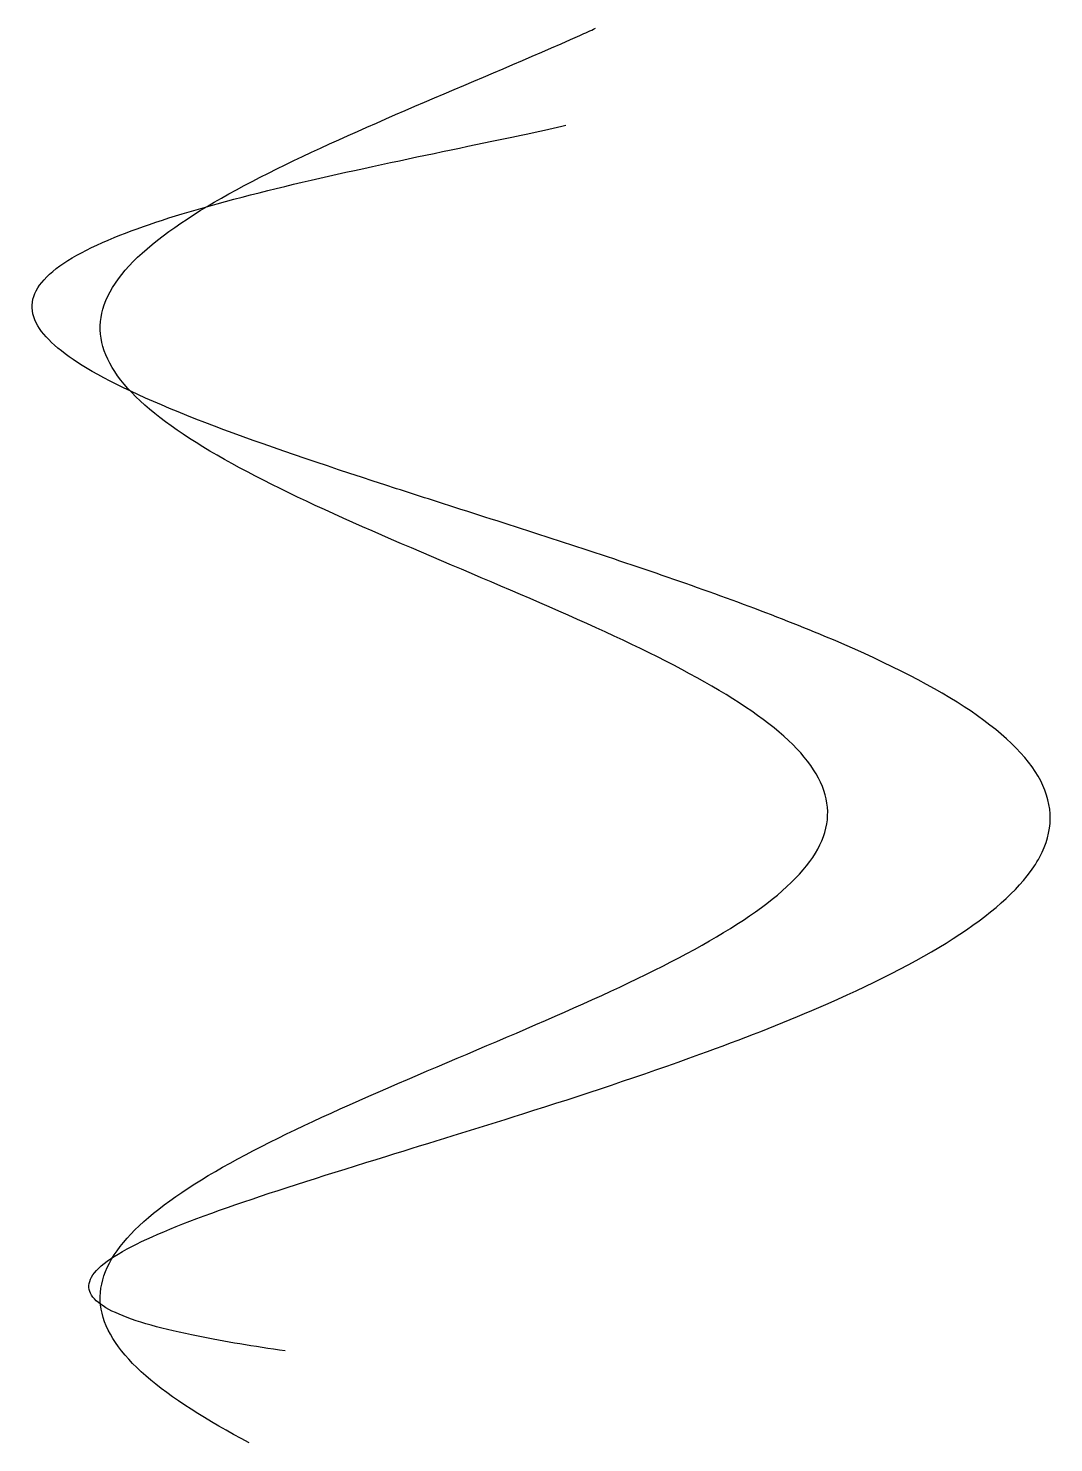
# Model space of a CAD drawing. Header units: millimetres. Extents: x -108 to 146, y 0 to 350.
import ezdxf

# ---------------------------------------------------------------- set-up
doc = ezdxf.new("R2010")
doc.units = ezdxf.units.MM

msp = doc.modelspace()

# ---------------------------------------------------------------- linework, layer by layer
for points, knots in [([(-53.17, 0, -72.62), (-63.64, 5.51, -64.95), (-72.42, 11.02, -54.99), (-85.01, 22.03, -32.29), (-88.8, 27.54, -19.56), (-90.71, 38.56, 6.32), (-88.82, 44.06, 19.46), (-79.71, 55.07, 43.76), (-72.49, 60.58, 54.89), (-54.04, 71.59, 73.13), (-42.82, 77.1, 80.22), (-18.28, 88.17, 89.1), (-4.95, 93.74, 90.82), (21.08, 104.83, 88.46), (33.77, 110.35, 84.43), (56.28, 121.39, 71.42), (66.1, 126.91, 62.44), (81.07, 137.94, 41.19), (86.21, 143.46, 28.93), (90.87, 154.48, 3.37), (90.39, 160, -9.92), (83.9, 171.02, -35.06), (77.9, 176.53, -46.91), (61.46, 187.55, -67.01), (51.05, 193.05, -75.25), (27.72, 204.07, -86.6), (14.81, 209.57, -89.72), (-11.4, 220.7, -90.25), (-24.7, 226.32, -87.55), (-48.65, 237.46, -76.82), (-59.34, 242.98, -68.9), (-76.41, 254.01, -49.3), (-82.78, 259.52, -37.64), (-90.04, 270.54, -12.7), (-90.93, 276.05, 0.55), (-87, 287.26, 26.67), (-81.98, 292.97, 39.49), (-67.12, 304.18, 61.35), (-57.46, 309.7, 70.48), (-35.2, 320.71, 83.84), (-22.62, 326.22, 88.07), (3.16, 337.23, 90.87), (16.36, 342.73, 89.45), (29.97, 348.83, 84.88), (31.27, 349.41, 84.4), (32.56, 350, 83.9)], [0, 0, 0, 0, 0.43265, 0.43265, 0.865219, 0.865219, 1.297709, 1.297709, 1.730126, 1.730126, 2.162472, 2.162472, 2.600004, 2.600004, 3.033592, 3.033592, 3.466945, 3.466945, 3.900081, 3.900081, 4.333016, 4.333016, 4.765765, 4.765765, 5.198346, 5.198346, 5.630773, 5.630773, 6.072299, 6.072299, 6.50568, 6.50568, 6.938637, 6.938637, 7.371237, 7.371237, 7.819172, 7.819172, 8.252158, 8.252158, 8.684481, 8.684481, 9.116864, 9.116864, 9.162979, 9.162979, 9.162979, 9.162979]), ([(-44.24, 22.73, -60.42), (-51.91, 23.82, -56.84), (-59.26, 25.01, -51.86), (-74.33, 28.05, -37.43), (-81.48, 29.98, -27.04), (-90.87, 34.32, -3.44), (-93.26, 36.71, 9.66), (-92.22, 42.13, 36.91), (-88.77, 45.16, 51.05), (-76.13, 51.68, 76.52), (-67.47, 55.11, 87.96), (-45.92, 62.57, 106.84), (-33.21, 66.56, 114.39), (-8.49, 74.2, 123.07), (2.88, 77.68, 125.34), (29.03, 85.96, 126.6), (43.98, 90.89, 124.68), (68.6, 99.83, 116.6), (78.53, 103.69, 111.85), (100.52, 113.19, 97.41), (111.92, 118.91, 86.52), (130.17, 130.58, 60.99), (137.01, 136.54, 46.36), (141.52, 143.3, 28.75), (142.01, 144.12, 26.6), (145.84, 151.27, 7.75), (145.91, 157.56, -9.68), (139.48, 169.99, -43.25), (132.97, 176.12, -59.37), (114.6, 188.06, -87.77), (102.79, 193.87, -100.05), (75.69, 205.23, -119.33), (60.39, 210.77, -126.28), (28.56, 221.59, -134.09), (12.02, 226.85, -134.86), (-9.15, 233.64, -131.87), (-14.44, 235.34, -130.77), (-35.16, 242.08, -125.06), (-49.53, 246.92, -117.81), (-74.29, 256.29, -98.77), (-84.56, 260.81, -86.89), (-98.84, 269.04, -62.02), (-103.32, 272.79, -49.24), (-107.81, 280.38, -22.01), (-107.15, 284.19, -7.57), (-100.57, 291.49, 19.41), (-94.49, 294.96, 31.89), (-79.31, 301.19, 51.77), (-70.53, 303.98, 59.54), (-50.24, 309.56, 71.81), (-38.53, 312.31, 75.72), (-15.14, 317.46, 78.56), (-3.5, 319.86, 77.29), (13.57, 323.45, 71.74), (19.74, 324.77, 68.69), (25.22, 326.01, 64.99)], [0, 0, 0, 0, 0.333006, 0.333006, 0.766229, 0.766229, 1.184856, 1.184856, 1.603482, 1.603482, 1.985062, 1.985062, 2.351235, 2.351235, 2.62503, 2.62503, 2.962517, 2.962517, 3.202265, 3.202265, 3.533032, 3.533032, 3.864704, 3.864704, 3.910535, 3.910535, 4.263816, 4.263816, 4.617098, 4.617098, 4.967879, 4.967879, 5.3212, 5.3212, 5.679682, 5.679682, 5.801632, 5.801632, 6.169076, 6.169076, 6.545459, 6.545459, 6.889242, 6.889242, 7.276995, 7.276995, 7.676469, 7.676469, 8.040981, 8.040981, 8.455467, 8.455467, 8.885572, 8.885572, 9.162979, 9.162979, 9.162979, 9.162979]), ([(-44.24, 22.73, -60.42), (-51.91, 23.82, -56.84), (-59.26, 25.01, -51.86), (-74.33, 28.05, -37.43), (-81.48, 29.98, -27.04), (-90.87, 34.32, -3.44), (-93.26, 36.71, 9.66), (-92.22, 42.13, 36.91), (-88.77, 45.16, 51.05), (-76.13, 51.68, 76.52), (-67.47, 55.11, 87.96), (-45.92, 62.57, 106.84), (-33.21, 66.56, 114.39), (-8.49, 74.2, 123.07), (2.88, 77.68, 125.34), (29.03, 85.96, 126.6), (43.98, 90.89, 124.68), (68.6, 99.83, 116.6), (78.53, 103.69, 111.85), (100.52, 113.19, 97.41), (111.92, 118.91, 86.52), (130.17, 130.58, 60.99), (137.01, 136.54, 46.36), (141.52, 143.3, 28.75), (142.01, 144.12, 26.6), (145.84, 151.27, 7.75), (145.91, 157.56, -9.68), (139.48, 169.99, -43.25), (132.97, 176.12, -59.37), (114.6, 188.06, -87.77), (102.79, 193.87, -100.05), (75.69, 205.23, -119.33), (60.39, 210.77, -126.28), (28.56, 221.59, -134.09), (12.02, 226.85, -134.86), (-9.15, 233.64, -131.87), (-14.44, 235.34, -130.77), (-35.16, 242.08, -125.06), (-49.53, 246.92, -117.81), (-74.29, 256.29, -98.77), (-84.56, 260.81, -86.89), (-98.84, 269.04, -62.02), (-103.32, 272.79, -49.24), (-107.81, 280.38, -22.01), (-107.15, 284.19, -7.57), (-100.57, 291.49, 19.41), (-94.49, 294.96, 31.89), (-79.31, 301.19, 51.77), (-70.53, 303.98, 59.54), (-50.24, 309.56, 71.81), (-38.53, 312.31, 75.72), (-15.14, 317.46, 78.56), (-3.5, 319.86, 77.29), (13.57, 323.45, 71.74), (19.74, 324.77, 68.69), (25.22, 326.01, 64.99)], [0, 0, 0, 0, 0.333006, 0.333006, 0.766229, 0.766229, 1.184856, 1.184856, 1.603482, 1.603482, 1.985062, 1.985062, 2.351235, 2.351235, 2.62503, 2.62503, 2.962517, 2.962517, 3.202265, 3.202265, 3.533032, 3.533032, 3.864704, 3.864704, 3.910535, 3.910535, 4.263816, 4.263816, 4.617098, 4.617098, 4.967879, 4.967879, 5.3212, 5.3212, 5.679682, 5.679682, 5.801632, 5.801632, 6.169076, 6.169076, 6.545459, 6.545459, 6.889242, 6.889242, 7.276995, 7.276995, 7.676469, 7.676469, 8.040981, 8.040981, 8.455467, 8.455467, 8.885572, 8.885572, 9.162979, 9.162979, 9.162979, 9.162979]), ([(-44.24, 22.73, -60.42), (-51.91, 23.82, -56.84), (-59.26, 25.01, -51.86), (-74.33, 28.05, -37.43), (-81.48, 29.98, -27.04), (-90.87, 34.32, -3.44), (-93.26, 36.71, 9.66), (-92.22, 42.13, 36.91), (-88.77, 45.16, 51.05), (-76.13, 51.68, 76.52), (-67.47, 55.11, 87.96), (-45.92, 62.57, 106.84), (-33.21, 66.56, 114.39), (-8.49, 74.2, 123.07), (2.88, 77.68, 125.34), (29.03, 85.96, 126.6), (43.98, 90.89, 124.68), (68.6, 99.83, 116.6), (78.53, 103.69, 111.85), (100.52, 113.19, 97.41), (111.92, 118.91, 86.52), (130.17, 130.58, 60.99), (137.01, 136.54, 46.36), (141.52, 143.3, 28.75), (142.01, 144.12, 26.6), (145.84, 151.27, 7.75), (145.91, 157.56, -9.68), (139.48, 169.99, -43.25), (132.97, 176.12, -59.37), (114.6, 188.06, -87.77), (102.79, 193.87, -100.05), (75.69, 205.23, -119.33), (60.39, 210.77, -126.28), (28.56, 221.59, -134.09), (12.02, 226.85, -134.86), (-9.15, 233.64, -131.87), (-14.44, 235.34, -130.77), (-35.16, 242.08, -125.06), (-49.53, 246.92, -117.81), (-74.29, 256.29, -98.77), (-84.56, 260.81, -86.89), (-98.84, 269.04, -62.02), (-103.32, 272.79, -49.24), (-107.81, 280.38, -22.01), (-107.15, 284.19, -7.57), (-100.57, 291.49, 19.41), (-94.49, 294.96, 31.89), (-79.31, 301.19, 51.77), (-70.53, 303.98, 59.54), (-50.24, 309.56, 71.81), (-38.53, 312.31, 75.72), (-15.14, 317.46, 78.56), (-3.5, 319.86, 77.29), (13.57, 323.45, 71.74), (19.74, 324.77, 68.69), (25.22, 326.01, 64.99)], [0, 0, 0, 0, 0.333006, 0.333006, 0.766229, 0.766229, 1.184856, 1.184856, 1.603482, 1.603482, 1.985062, 1.985062, 2.351235, 2.351235, 2.62503, 2.62503, 2.962517, 2.962517, 3.202265, 3.202265, 3.533032, 3.533032, 3.864704, 3.864704, 3.910535, 3.910535, 4.263816, 4.263816, 4.617098, 4.617098, 4.967879, 4.967879, 5.3212, 5.3212, 5.679682, 5.679682, 5.801632, 5.801632, 6.169076, 6.169076, 6.545459, 6.545459, 6.889242, 6.889242, 7.276995, 7.276995, 7.676469, 7.676469, 8.040981, 8.040981, 8.455467, 8.455467, 8.885572, 8.885572, 9.162979, 9.162979, 9.162979, 9.162979])]:
    msp.add_open_spline(points, degree=3, knots=knots)

doc.saveas('drawing.dxf')
